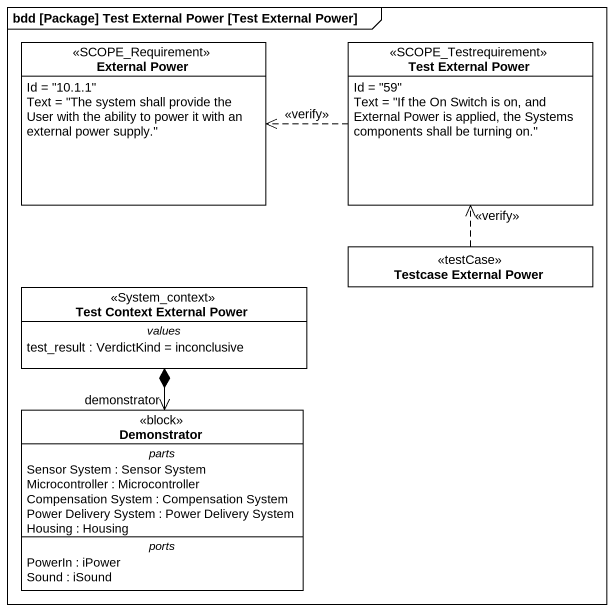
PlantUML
@startuml
mainframe bdd [Package] Test External Power [Test External Power]
hide circle
hide empty members
class "External Power" as External_Power <<SCOPE_Requirement>> {
  Id = "10.1.1"
  Text = "The system shall provide the User with the ability to power it with an external power supply."
}
class "Test External Power" as Test_External_Power <<SCOPE_Testrequirement>> {
  Id = "59"
  Text = "If the On Switch is on, and External Power is applied, the Systems components shall be turning on."
}
class "Testcase External Power" as Testcase_External_Power <<testCase>>
class "Test Context External Power" as Test_Context_External_Power <<System_context>> {
  -- values --
  test_result : VerdictKind = inconclusive
}
class Demonstrator <<block>> {
  -- parts --
  Sensor System : Sensor System
  Microcontroller : Microcontroller
  Compensation System : Compensation System
  Power Delivery System : Power Delivery System
  Housing : Housing
  -- ports --
  PowerIn : iPower
  Sound : iSound
}
Test_External_Power .left.> External_Power : <<verify>>
Testcase_External_Power .up.> Test_External_Power : <<verify>>
Test_Context_External_Power *--> "demonstrator" Demonstrator
@enduml
